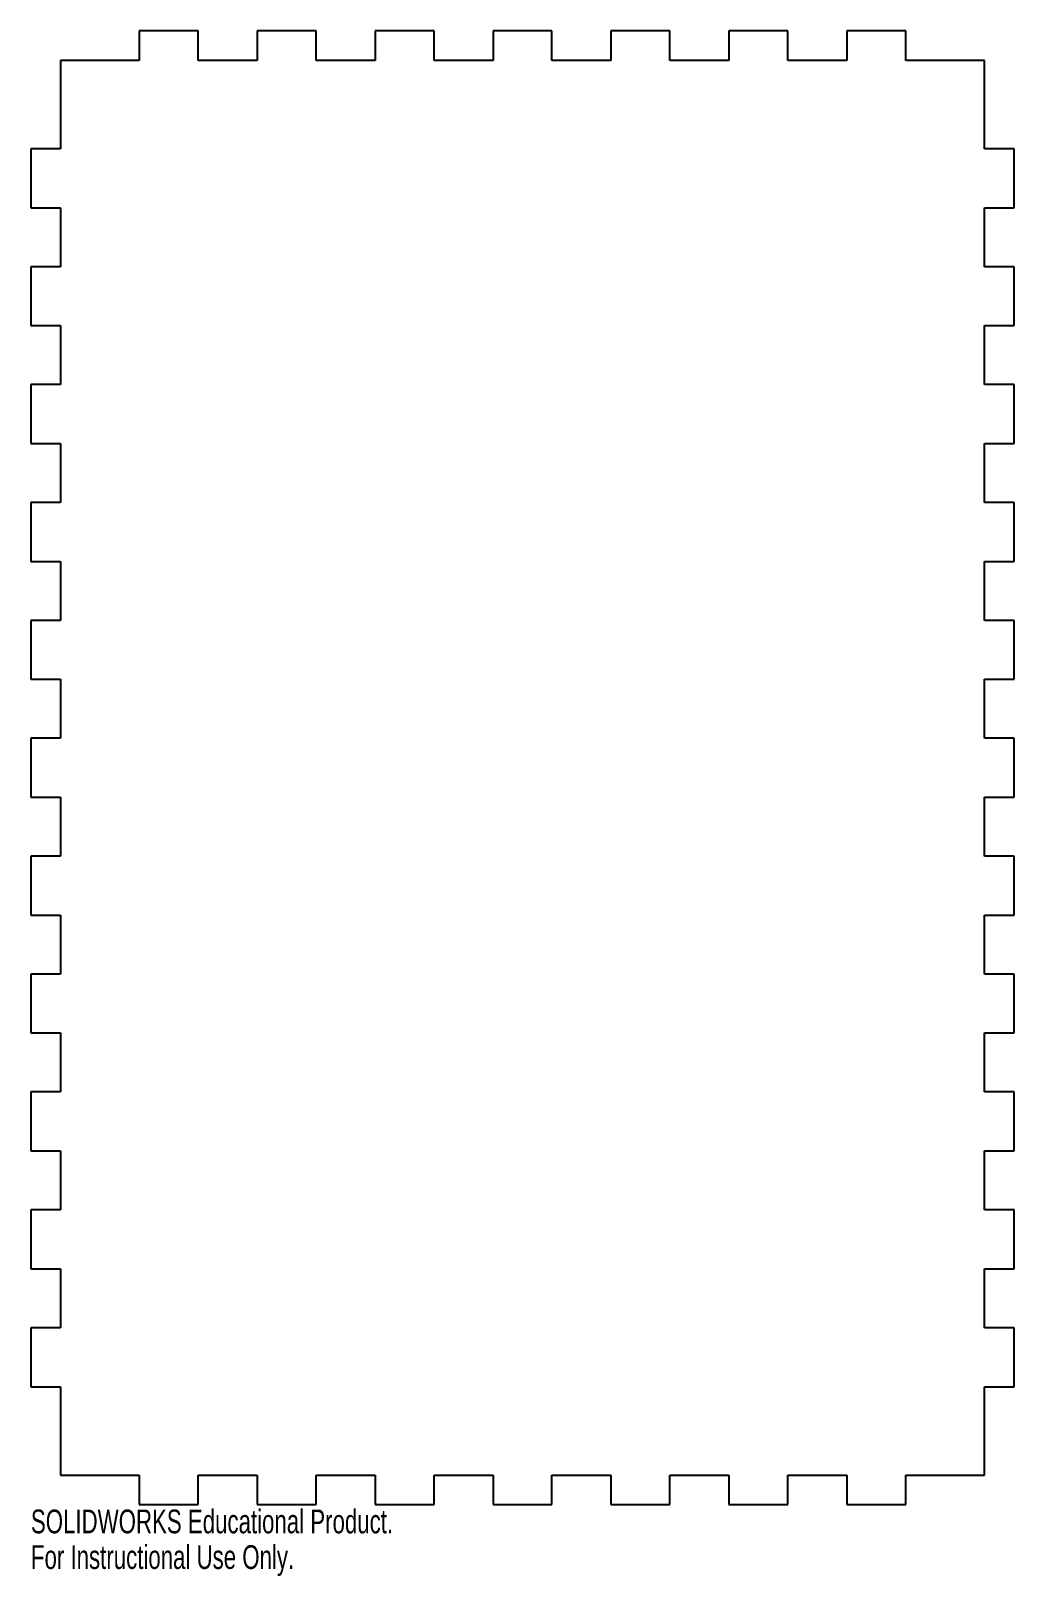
# Model space of a CAD drawing. Header units: millimetres. Extents: x 506 to 706, y 291 to 606.
import ezdxf

# ---------------------------------------------------------------- set-up
doc = ezdxf.new("R2010")
doc.units = ezdxf.units.MM
doc.styles.add('SLDTEXTSTYLE0', font='TXT', dxfattribs={"width": 0.7})

msp = doc.modelspace()

# ---------------------------------------------------------------- linework, layer by layer
at = {"color": 7, "linetype": 'Continuous', "lineweight": 25}
for p, q in [((540, 606), (528, 606)), ((528, 606), (528, 600)), ((540, 600), (540, 606)), ((564, 606), (552, 606)), ((552, 606), (552, 600)), ((564, 600), (564, 606)), ((588, 606), (576, 606)), ((576, 606), (576, 600)), ((588, 600), (588, 606)), ((612, 606), (600, 606)), ((600, 606), (600, 600)), ((612, 600), (612, 606)), ((636, 606), (624, 606)), ((624, 606), (624, 600)), ((636, 600), (636, 606)), ((660, 606), (648, 606)), ((648, 606), (648, 600)), ((660, 600), (660, 606)), ((684, 606), (672, 606)), ((672, 606), (672, 600)), ((684, 600), (684, 606)), ((528, 600), (512, 600)), ((512, 600), (512, 582)), ((552, 600), (540, 600)), ((576, 600), (564, 600)), ((600, 600), (588, 600)), ((624, 600), (612, 600)), ((648, 600), (636, 600)), ((672, 600), (660, 600)), ((700, 600), (684, 600)), ((700, 582), (700, 600)), ((512, 582), (506, 582)), ((506, 582), (506, 570)), ((706, 582), (700, 582)), ((706, 570), (706, 582)), ((506, 570), (512, 570)), ((512, 570), (512, 558)), ((700, 558), (700, 570)), ((700, 570), (706, 570)), ((512, 558), (506, 558)), ((506, 558), (506, 546)), ((706, 558), (700, 558)), ((706, 546), (706, 558)), ((506, 546), (512, 546)), ((512, 546), (512, 534)), ((700, 534), (700, 546)), ((700, 546), (706, 546)), ((512, 534), (506, 534)), ((506, 534), (506, 522)), ((706, 534), (700, 534)), ((706, 522), (706, 534)), ((506, 522), (512, 522)), ((512, 522), (512, 510)), ((700, 510), (700, 522)), ((700, 522), (706, 522)), ((512, 510), (506, 510)), ((506, 510), (506, 498)), ((706, 510), (700, 510)), ((706, 498), (706, 510)), ((506, 498), (512, 498)), ((512, 498), (512, 486)), ((700, 486), (700, 498)), ((700, 498), (706, 498)), ((512, 486), (506, 486)), ((506, 486), (506, 474)), ((706, 486), (700, 486)), ((706, 474), (706, 486)), ((506, 474), (512, 474)), ((512, 474), (512, 462)), ((700, 462), (700, 474)), ((700, 474), (706, 474)), ((512, 462), (506, 462)), ((506, 462), (506, 450)), ((706, 462), (700, 462)), ((706, 450), (706, 462)), ((506, 450), (512, 450)), ((512, 450), (512, 438)), ((700, 438), (700, 450)), ((700, 450), (706, 450)), ((512, 438), (506, 438)), ((506, 438), (506, 426)), ((706, 438), (700, 438)), ((706, 426), (706, 438)), ((506, 426), (512, 426)), ((512, 426), (512, 414)), ((700, 414), (700, 426)), ((700, 426), (706, 426)), ((512, 414), (506, 414)), ((506, 414), (506, 402)), ((706, 414), (700, 414)), ((706, 402), (706, 414)), ((506, 402), (512, 402)), ((512, 402), (512, 390)), ((700, 390), (700, 402)), ((700, 402), (706, 402)), ((512, 390), (506, 390)), ((506, 390), (506, 378)), ((706, 390), (700, 390)), ((706, 378), (706, 390)), ((506, 378), (512, 378)), ((512, 378), (512, 366)), ((700, 366), (700, 378)), ((700, 378), (706, 378)), ((512, 366), (506, 366)), ((506, 366), (506, 354)), ((706, 366), (700, 366)), ((706, 354), (706, 366)), ((506, 354), (512, 354)), ((512, 354), (512, 342)), ((700, 342), (700, 354)), ((700, 354), (706, 354)), ((512, 342), (506, 342)), ((506, 342), (506, 330)), ((706, 342), (700, 342)), ((706, 330), (706, 342)), ((506, 330), (512, 330)), ((512, 330), (512, 312)), ((700, 312), (700, 330)), ((700, 330), (706, 330)), ((512, 312), (528, 312)), ((528, 312), (528, 306)), ((540, 306), (540, 312)), ((540, 312), (552, 312)), ((552, 312), (552, 306)), ((564, 306), (564, 312)), ((564, 312), (576, 312)), ((576, 312), (576, 306)), ((588, 306), (588, 312)), ((588, 312), (600, 312)), ((600, 312), (600, 306)), ((612, 306), (612, 312)), ((612, 312), (624, 312)), ((624, 312), (624, 306)), ((636, 306), (636, 312)), ((636, 312), (648, 312)), ((648, 312), (648, 306)), ((660, 306), (660, 312)), ((660, 312), (672, 312)), ((672, 312), (672, 306)), ((684, 306), (684, 312)), ((684, 312), (700, 312)), ((528, 306), (540, 306)), ((552, 306), (564, 306)), ((576, 306), (588, 306)), ((600, 306), (612, 306)), ((624, 306), (636, 306)), ((648, 306), (660, 306)), ((672, 306), (684, 306))]:
    msp.add_line(p, q, dxfattribs=at)

# ---------------------------------------------------------------- texts
at = {"color": 7, "linetype": 'Continuous', "char_height": 4.8336, "attachment_point": 1, "style": 'SLDTEXTSTYLE0'}
for s, insert in [('SOLIDWORKS Educational Product.', (506, 304.98)), ('For Instructional Use Only.', (506, 297.73))]:
    msp.add_mtext(s, dxfattribs=dict(at, insert=insert))

doc.saveas('drawing.dxf')
